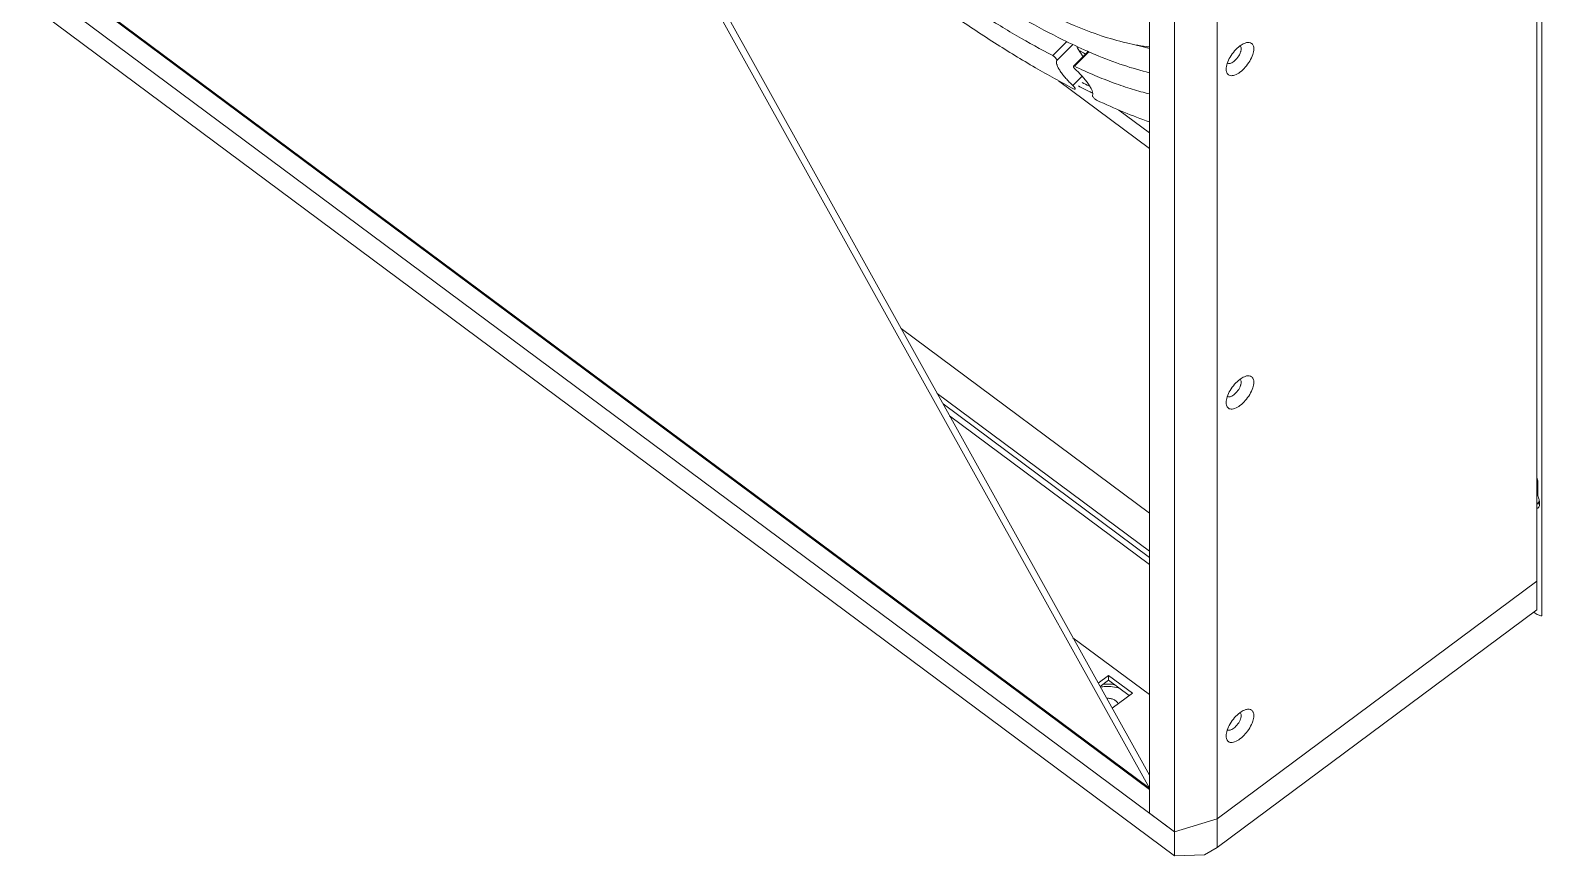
# Model space of a CAD drawing. Header units: millimetres. Extents: x 0 to 9253, y 0 to 2730.
# Drawn here: x 6047.4 to 6472.4, y 720.4 to 952.4 of the extents above; entities that cross this region are included whole.
import ezdxf

# ---------------------------------------------------------------- set-up
doc = ezdxf.new("R2010")
doc.units = ezdxf.units.MM
doc.layers.get('0').update_dxf_attribs({"lineweight": 13})

msp = doc.modelspace()

# ---------------------------------------------------------------- linework, layer by layer
at = {"color": 7, "linetype": 'Continuous'}
for p, q in [((6061.77, 1279.39), (6362.07, 739.45)), ((6362.07, 743.04), (6065.18, 1276.86)), ((6472.38, 1131.09), (6472.38, 787.82)), ((6470.96, 1121.38), (6470.96, 789.5)), ((6362.07, 1056.23), (6362.07, 732.36)), ((6381.16, 1054.65), (6381.16, 722.76)), ((6369.14, 1050.97), (6369.14, 720.42)), ((6047.41, 966.21), (6369.14, 727.11)), ((6060.13, 963.83), (6362.07, 739.45)), ((6060.36, 963.27), (6362.07, 739.06)), ((6369.14, 720.42), (6047.41, 959.51)), ((6334.91, 945.26), (6338.86, 949.18)), ((6336.04, 943.9), (6340.57, 948.39)), ((6336.05, 943.91), (6336.04, 943.9)), ((6344.84, 946.4), (6340.71, 942.3)), ((6340.96, 942.27), (6345.04, 946.32)), ((6340.54, 936.85), (6343.17, 939.45)), ((6336.51, 938.2), (6362.07, 919.2)), ((6341.19, 935.86), (6341.18, 935.83)), ((6345.02, 936.73), (6345.37, 936.55)), ((6362.07, 923.57), (6353.48, 929.96)), ((6362.07, 816.7), (6292.24, 868.59)), ((6362.07, 806), (6302.39, 850.35)), ((6304.05, 847.36), (6362.07, 804.24)), ((6362.07, 802.29), (6305.9, 844.04)), ((6471.25, 822.05), (6471.25, 825.47)), ((6470.96, 819.39), (6471.07, 819.35)), ((6471.74, 819.75), (6471.74, 819.08)), ((6470.96, 797.53), (6381.16, 730.79)), ((6470.96, 789.5), (6381.16, 722.76)), ((6470.26, 788.73), (6470.1, 788.85)), ((6340.57, 781.7), (6362.07, 765.72)), ((6347.66, 768.94), (6350.58, 771.11)), ((6348.19, 767.99), (6350.58, 769.77)), ((6350.58, 771.11), (6357.3, 766.11)), ((6350.58, 769.77), (6350.58, 771.11)), ((6350.58, 769.77), (6356.4, 765.45)), ((6357.3, 766.11), (6351.59, 761.88)), ((6369.14, 727.11), (6362.07, 732.36)), ((6381.16, 730.79), (6369.14, 727.11)), ((6381.16, 722.76), (6377.55, 720.65)), ((6369.14, 720.42), (6377.55, 720.65))]:
    msp.add_line(p, q, dxfattribs=at)
for centre, radius, start, end in [((6441.88, 1137.13), 214.92, 242.3808, 242.5426), ((6438.89, 1131.35), 208.42, 242.5406, 242.9824), ((6438.57, 1124.12), 209.45, 242.895, 243.4711), ((6466, 818.95), 6.64, 37.7606, 41.5965)]:
    msp.add_arc(centre, radius, start, end, dxfattribs=at)
for points, knots in [([(6337.74, 949.7), (6334.16, 951.47), (6326.81, 955.41), (6315.66, 962.13), (6304.01, 969.87), (6287.56, 981.71), (6266.59, 998.52), (6241.76, 1020.87), (6217.67, 1044.99), (6195.25, 1069.96), (6178.31, 1091.11), (6166.31, 1107.74), (6160.89, 1115.88), (6158.34, 1119.88)], [0, 0, 0, 0, 0.047978, 0.100235, 0.15639, 0.216045, 0.34384, 0.479255, 0.617464, 0.753493, 0.882483, 0.942932, 1, 1, 1, 1]), ([(6244.3, 1012.6), (6248.22, 1008.95), (6256.09, 1001.82), (6268, 991.56), (6279.83, 981.92), (6291.5, 972.95), (6302.9, 964.75), (6313.94, 957.37), (6324.52, 950.88), (6331.5, 947.02), (6334.91, 945.26)], [0, 0, 0, 0, 0.142081, 0.281259, 0.416483, 0.54674, 0.671069, 0.78858, 0.898459, 1, 1, 1, 1]), ([(6340.89, 935.87), (6337.22, 937.77), (6329.67, 941.94), (6318.24, 948.94), (6306.32, 956.91), (6294, 965.77), (6281.4, 975.46), (6268.61, 985.88), (6255.74, 996.97), (6247.24, 1004.68), (6243, 1008.62)], [0, 0, 0, 0, 0.101475, 0.211315, 0.328809, 0.453143, 0.583418, 0.718672, 0.857885, 1, 1, 1, 1]), ([(6362.08, 947.72), (6359.9, 947.95), (6355.3, 948.77), (6348.21, 950.84), (6340.58, 953.78), (6335.38, 956.18), (6332.69, 957.51)], [0, 0, 0, 0, 0.211991, 0.448395, 0.711141, 1, 1, 1, 1]), ([(6346.84, 945.54), (6346.09, 945.85), (6343.03, 947.17), (6340.01, 948.58), (6337.74, 949.7)], [0, 0, 0, 0, 0.241304, 1, 1, 1, 1]), ([(6342.2, 946.77), (6342.08, 946.96), (6341.87, 947.33), (6341.69, 947.71), (6341.62, 947.9)], [0, 0, 0, 0, 0.533527, 1, 1, 1, 1]), ([(6362.1, 947.32), (6361.77, 947.39), (6360.38, 947.68), (6359, 948.02), (6357.97, 948.3)], [0, 0, 0, 0, 0.24214, 1, 1, 1, 1]), ([(6387.52, 947.97), (6386.98, 947.56), (6385.96, 946.59), (6384.74, 944.92), (6383.9, 943.16), (6383.64, 941.95), (6383.64, 941.4)], [0, 0, 0, 0, 0.259432, 0.533038, 0.788883, 1, 1, 1, 1]), ([(6389.17, 948.84), (6389.04, 948.8), (6388.45, 948.59), (6387.91, 948.26), (6387.52, 947.97)], [0, 0, 0, 0, 0.224104, 1, 1, 1, 1]), ([(6387.88, 947.18), (6387.88, 947.35), (6387.84, 947.66), (6387.66, 947.93), (6387.55, 948.01)], [0, 0, 0, 0, 0.548885, 1, 1, 1, 1]), ([(6391.41, 947.18), (6391.41, 947.49), (6391.35, 948.06), (6390.86, 948.77), (6390.03, 949.03), (6389.47, 948.93), (6389.17, 948.84)], [0, 0, 0, 0, 0.274702, 0.500047, 0.725348, 1, 1, 1, 1]), ([(6334.91, 945.26), (6334.97, 945.23), (6335.11, 945.14), (6335.39, 944.92), (6335.65, 944.66), (6335.87, 944.38), (6335.99, 944.2), (6336.05, 944.05), (6336.06, 943.95), (6336.05, 943.91)], [0, 0, 0, 0, 0.121721, 0.266769, 0.581513, 0.72707, 0.849666, 0.941276, 1, 1, 1, 1]), ([(6335.97, 943.76), (6335.94, 943.69), (6335.91, 943.53), (6335.92, 943.26), (6335.98, 942.95), (6336.09, 942.61), (6336.25, 942.22), (6336.54, 941.64), (6337.03, 940.85), (6337.74, 939.86), (6338.58, 938.84), (6339.52, 937.82), (6340.19, 937.17), (6340.54, 936.85)], [0, 0, 0, 0, 0.026177, 0.057246, 0.094072, 0.136996, 0.186054, 0.241038, 0.367261, 0.51173, 0.669306, 0.834138, 1, 1, 1, 1]), ([(6336.04, 943.9), (6336.03, 943.89), (6336.01, 943.84), (6335.98, 943.8), (6335.97, 943.76)], [0, 0, 0, 0, 0.243804, 1, 1, 1, 1]), ([(6343.44, 945.01), (6343.21, 945.31), (6342.77, 945.88), (6342.38, 946.48), (6342.2, 946.77)], [0, 0, 0, 0, 0.525144, 1, 1, 1, 1]), ([(6362.12, 940.45), (6359.64, 941.03), (6354.47, 942.53), (6349.45, 944.45), (6346.84, 945.54)], [0, 0, 0, 0, 0.474062, 1, 1, 1, 1]), ([(6383.97, 943.19), (6384.07, 943.12), (6384.33, 943.02), (6384.77, 943.07), (6385.27, 943.26), (6385.59, 943.47), (6385.76, 943.59)], [0, 0, 0, 0, 0.187712, 0.409297, 0.680789, 1, 1, 1, 1]), ([(6385.76, 943.59), (6386.21, 943.93), (6386.99, 944.76), (6387.54, 945.76), (6387.72, 946.29)], [0, 0, 0, 0, 0.502638, 1, 1, 1, 1]), ([(6387.52, 940.61), (6388.07, 941.01), (6389.09, 941.98), (6390.31, 943.66), (6391.15, 945.41), (6391.41, 946.63), (6391.41, 947.18)], [0, 0, 0, 0, 0.259432, 0.533038, 0.788883, 1, 1, 1, 1]), ([(6387.72, 946.29), (6387.74, 946.37), (6387.83, 946.66), (6387.88, 946.96), (6387.88, 947.18)], [0, 0, 0, 0, 0.274211, 1, 1, 1, 1]), ([(6340.83, 941.88), (6340.8, 941.92), (6340.75, 942.01), (6340.69, 942.14), (6340.67, 942.26), (6340.71, 942.3)], [0, 0, 0, 0, 0.367419, 0.658248, 1, 1, 1, 1]), ([(6340.71, 942.3), (6340.72, 942.31), (6340.75, 942.32), (6340.81, 942.32), (6340.88, 942.31), (6340.93, 942.28), (6340.96, 942.27)], [0, 0, 0, 0, 0.167512, 0.378809, 0.655162, 1, 1, 1, 1]), ([(6341.36, 941.26), (6341.26, 941.36), (6341.07, 941.55), (6340.9, 941.77), (6340.83, 941.88)], [0, 0, 0, 0, 0.523977, 1, 1, 1, 1]), ([(6340.96, 942.27), (6342.85, 941.38), (6346.54, 939.72), (6351.97, 937.56), (6357.11, 935.81), (6360.46, 934.88), (6362.08, 934.5)], [0, 0, 0, 0, 0.278089, 0.537607, 0.778258, 1, 1, 1, 1]), ([(6345.12, 936.97), (6344.88, 937.33), (6344.35, 938.07), (6343.46, 939.15), (6342.46, 940.23), (6341.74, 940.93), (6341.36, 941.26)], [0, 0, 0, 0, 0.226723, 0.476075, 0.737567, 1, 1, 1, 1]), ([(6383.64, 941.4), (6383.64, 941.17), (6383.67, 940.76), (6383.89, 940.21), (6384.27, 939.81), (6384.79, 939.6), (6385.4, 939.6), (6386.37, 939.85), (6387.07, 940.27), (6387.52, 940.61)], [0, 0, 0, 0, 0.126666, 0.235327, 0.3333, 0.432717, 0.544833, 0.676235, 1, 1, 1, 1]), ([(6340.54, 936.85), (6340.66, 936.74), (6340.86, 936.52), (6341.04, 936.28), (6341.11, 936.16)], [0, 0, 0, 0, 0.537178, 1, 1, 1, 1]), ([(6341.18, 935.83), (6341.16, 935.82), (6341.13, 935.8), (6341.06, 935.81), (6340.98, 935.83), (6340.92, 935.86), (6340.89, 935.87)], [0, 0, 0, 0, 0.161423, 0.370932, 0.64967, 1, 1, 1, 1]), ([(6341.11, 936.16), (6341.14, 936.11), (6341.18, 936.02), (6341.2, 935.92), (6341.2, 935.88), (6341.19, 935.86)], [0, 0, 0, 0, 0.614105, 0.833568, 1, 1, 1, 1]), ([(6346.14, 934.68), (6345.81, 934.84), (6344.48, 935.51), (6343.16, 936.2), (6342.17, 936.72)], [0, 0, 0, 0, 0.246723, 1, 1, 1, 1]), ([(6346.04, 934.13), (6346.12, 934.26), (6346.15, 934.53), (6346.1, 934.9), (6346, 935.24), (6345.86, 935.63), (6345.58, 936.22), (6345.31, 936.66), (6345.12, 936.97)], [0, 0, 0, 0, 0.15009, 0.248094, 0.363708, 0.497355, 0.648677, 1, 1, 1, 1]), ([(6346.17, 933.72), (6346.14, 933.77), (6346.09, 933.85), (6346.04, 933.96), (6346.02, 934.05), (6346.03, 934.11), (6346.04, 934.13)], [0, 0, 0, 0, 0.351435, 0.636568, 0.84982, 1, 1, 1, 1]), ([(6347.21, 932.75), (6347.12, 932.79), (6346.93, 932.92), (6346.65, 933.15), (6346.39, 933.42), (6346.23, 933.62), (6346.17, 933.72)], [0, 0, 0, 0, 0.211482, 0.474061, 0.750288, 1, 1, 1, 1]), ([(6362.07, 926.65), (6359.65, 927.48), (6354.64, 929.38), (6349.74, 931.56), (6347.21, 932.75)], [0, 0, 0, 0, 0.477923, 1, 1, 1, 1]), ([(6387.52, 854.29), (6386.98, 853.88), (6385.96, 852.92), (6384.74, 851.24), (6383.9, 849.49), (6383.64, 848.27), (6383.64, 847.72)], [0, 0, 0, 0, 0.259432, 0.533038, 0.788883, 1, 1, 1, 1]), ([(6389.17, 855.17), (6389.04, 855.13), (6388.45, 854.91), (6387.91, 854.58), (6387.52, 854.29)], [0, 0, 0, 0, 0.224104, 1, 1, 1, 1]), ([(6387.88, 853.5), (6387.88, 853.67), (6387.84, 853.98), (6387.66, 854.25), (6387.55, 854.33)], [0, 0, 0, 0, 0.548885, 1, 1, 1, 1]), ([(6391.41, 853.5), (6391.41, 853.81), (6391.35, 854.38), (6390.86, 855.09), (6390.03, 855.36), (6389.47, 855.26), (6389.17, 855.17)], [0, 0, 0, 0, 0.274702, 0.500047, 0.725348, 1, 1, 1, 1]), ([(6385.76, 849.91), (6386.21, 850.25), (6386.99, 851.08), (6387.54, 852.08), (6387.72, 852.61)], [0, 0, 0, 0, 0.502638, 1, 1, 1, 1]), ([(6387.52, 846.93), (6388.07, 847.33), (6389.09, 848.3), (6390.31, 849.98), (6391.15, 851.73), (6391.41, 852.95), (6391.41, 853.5)], [0, 0, 0, 0, 0.259432, 0.533038, 0.788883, 1, 1, 1, 1]), ([(6387.72, 852.61), (6387.74, 852.69), (6387.83, 852.98), (6387.88, 853.28), (6387.88, 853.5)], [0, 0, 0, 0, 0.274211, 1, 1, 1, 1]), ([(6383.64, 847.72), (6383.64, 847.5), (6383.67, 847.08), (6383.89, 846.53), (6384.27, 846.13), (6384.79, 845.92), (6385.4, 845.92), (6386.37, 846.17), (6387.07, 846.59), (6387.52, 846.93)], [0, 0, 0, 0, 0.126666, 0.235327, 0.3333, 0.432717, 0.544833, 0.676235, 1, 1, 1, 1]), ([(6383.97, 849.51), (6384.07, 849.44), (6384.33, 849.35), (6384.77, 849.39), (6385.27, 849.58), (6385.59, 849.79), (6385.76, 849.91)], [0, 0, 0, 0, 0.187712, 0.409297, 0.680789, 1, 1, 1, 1]), ([(6471.25, 825.47), (6471.25, 825.67), (6471.19, 826.1), (6471.05, 826.51), (6470.97, 826.72)], [0, 0, 0, 0, 0.462215, 1, 1, 1, 1]), ([(6470.96, 822.25), (6470.99, 822.21), (6471.1, 822.04), (6471.2, 821.86), (6471.27, 821.73)], [0, 0, 0, 0, 0.253633, 1, 1, 1, 1]), ([(6471.67, 820.32), (6471.67, 820.26), (6471.66, 820.14), (6471.63, 819.96), (6471.57, 819.81), (6471.49, 819.68), (6471.39, 819.58), (6471.22, 819.48), (6471.07, 819.45), (6470.96, 819.45)], [0, 0, 0, 0, 0.15142, 0.289907, 0.416734, 0.534641, 0.647498, 0.75989, 1, 1, 1, 1]), ([(6471.48, 820.95), (6471.44, 821.05), (6471.32, 821.4), (6471.25, 821.77), (6471.25, 822.05)], [0, 0, 0, 0, 0.277147, 1, 1, 1, 1]), ([(6471.74, 819.75), (6471.74, 819.84), (6471.71, 820.25), (6471.6, 820.65), (6471.48, 820.95)], [0, 0, 0, 0, 0.222352, 1, 1, 1, 1]), ([(6470.97, 818.01), (6471, 818.01), (6471.15, 818.04), (6471.29, 818.1), (6471.38, 818.16)], [0, 0, 0, 0, 0.263862, 1, 1, 1, 1]), ([(6471.74, 819.31), (6471.69, 819.3), (6471.47, 819.26), (6471.24, 819.3), (6471.07, 819.35)], [0, 0, 0, 0, 0.224898, 1, 1, 1, 1]), ([(6471.38, 818.16), (6471.5, 818.25), (6471.7, 818.55), (6471.74, 818.89), (6471.74, 819.08)], [0, 0, 0, 0, 0.450793, 1, 1, 1, 1]), ([(6472.38, 787.82), (6472.03, 787.84), (6471.27, 788.06), (6470.6, 788.47), (6470.26, 788.73)], [0, 0, 0, 0, 0.443299, 1, 1, 1, 1]), ([(6348.31, 767.79), (6348.76, 767.89), (6350.56, 768.14), (6352.45, 767.9), (6353.73, 767.43)], [0, 0, 0, 0, 0.251977, 1, 1, 1, 1]), ([(6352.32, 768.49), (6352.04, 768.55), (6350.93, 768.72), (6349.78, 768.7), (6348.95, 768.57)], [0, 0, 0, 0, 0.249123, 1, 1, 1, 1]), ([(6353.26, 763.11), (6353.15, 763.36), (6352.8, 763.85), (6352.03, 764.36), (6351.08, 764.65), (6350.4, 764.68), (6350.05, 764.65)], [0, 0, 0, 0, 0.219864, 0.463269, 0.727006, 1, 1, 1, 1]), ([(6389.17, 761.49), (6389.04, 761.45), (6388.45, 761.23), (6387.91, 760.9), (6387.52, 760.61)], [0, 0, 0, 0, 0.224104, 1, 1, 1, 1]), ([(6391.41, 759.82), (6391.41, 760.13), (6391.35, 760.7), (6390.86, 761.41), (6390.03, 761.68), (6389.47, 761.58), (6389.17, 761.49)], [0, 0, 0, 0, 0.274702, 0.500047, 0.725348, 1, 1, 1, 1]), ([(6387.52, 760.61), (6386.98, 760.21), (6385.96, 759.24), (6384.74, 757.56), (6383.9, 755.81), (6383.64, 754.59), (6383.64, 754.04)], [0, 0, 0, 0, 0.259432, 0.533038, 0.788883, 1, 1, 1, 1]), ([(6385.76, 756.24), (6386.21, 756.57), (6386.99, 757.4), (6387.54, 758.4), (6387.72, 758.93)], [0, 0, 0, 0, 0.502638, 1, 1, 1, 1]), ([(6387.52, 753.25), (6388.07, 753.65), (6389.09, 754.62), (6390.31, 756.3), (6391.15, 758.05), (6391.41, 759.27), (6391.41, 759.82)], [0, 0, 0, 0, 0.259432, 0.533038, 0.788883, 1, 1, 1, 1]), ([(6387.88, 759.82), (6387.88, 759.99), (6387.84, 760.3), (6387.66, 760.57), (6387.55, 760.65)], [0, 0, 0, 0, 0.548885, 1, 1, 1, 1]), ([(6387.72, 758.93), (6387.74, 759.01), (6387.83, 759.3), (6387.88, 759.6), (6387.88, 759.82)], [0, 0, 0, 0, 0.274211, 1, 1, 1, 1]), ([(6383.64, 754.04), (6383.64, 753.82), (6383.67, 753.4), (6383.89, 752.85), (6384.27, 752.45), (6384.79, 752.25), (6385.4, 752.24), (6386.37, 752.49), (6387.07, 752.91), (6387.52, 753.25)], [0, 0, 0, 0, 0.126666, 0.235327, 0.3333, 0.432717, 0.544833, 0.676235, 1, 1, 1, 1]), ([(6383.97, 755.84), (6384.07, 755.76), (6384.33, 755.67), (6384.77, 755.71), (6385.27, 755.91), (6385.59, 756.11), (6385.76, 756.24)], [0, 0, 0, 0, 0.187712, 0.409297, 0.680789, 1, 1, 1, 1])]:
    msp.add_open_spline(points, degree=3, knots=knots, dxfattribs=at)

doc.saveas('drawing.dxf')
